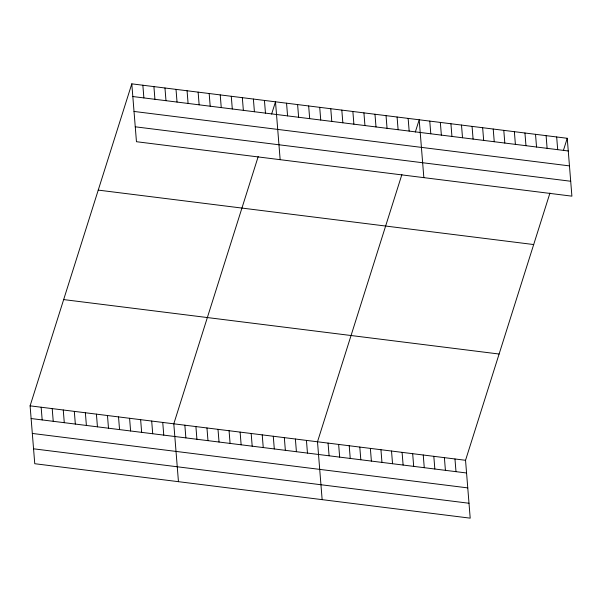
<?xml version="1.0" encoding="UTF-8"?>
<svg xmlns="http://www.w3.org/2000/svg" width="602" height="602" viewBox="0 0 602 602"><rect width="100%" height="100%" fill="white"/><g stroke="black" fill="none" stroke-linecap="round" stroke-linejoin="round"><path stroke-width="0.9" d="M549.95 193.054L465.542 460.289L470.2 518.156L34.758 463.713L30.1 405.846L131.8 83.844L567.242 138.287L571.9 196.154L136.458 141.711L131.8 83.844M258.198 156.58L173.797 423.816L178.455 481.675M271.622 114.071L275.498 101.813L280.156 159.673M401.895 174.542L317.495 441.778L322.145 499.645M415.32 132.041L419.195 119.775L423.846 177.643M563.374 150.545L567.242 138.287M132.824 96.538L568.265 150.982M134.02 111.445L569.462 165.889M135.254 126.804L570.704 181.247M98.239 190.104L533.681 244.547M63.661 299.585L499.103 354.029M30.1 405.846L465.542 460.289M31.123 418.541L466.565 472.984M32.32 433.448L467.762 487.891M33.554 448.806L469.003 503.249M556.669 136.963L557.693 149.657M546.097 135.646L547.113 148.34M535.517 134.321L536.54 147.016M524.944 132.997L525.967 145.692M514.371 131.68L515.387 144.367M503.791 130.356L504.815 143.05M493.219 129.031L494.242 141.726M482.646 127.714L483.662 140.401M472.066 126.39L473.089 139.085M461.493 125.065L462.517 137.76M450.921 123.741L451.936 136.436M440.34 122.424L441.364 135.119M429.768 121.1L430.791 133.794M454.969 458.965L455.992 471.659M444.396 457.648L445.412 470.343M408.141 118.398L409.164 131.085M433.816 456.324L434.84 469.018M397.087 117.014L398.11 129.708M423.244 454.999L424.267 467.694M386.032 115.629L387.056 128.324M412.671 453.682L413.687 466.369M374.978 114.252L376.002 126.947M402.091 452.358L403.114 465.053M391.518 451.033L392.542 463.728M363.924 112.867L364.947 125.562M380.946 449.717L381.961 462.404M352.87 111.483L353.893 124.178M370.365 448.392L371.389 461.087M341.816 110.106L342.839 122.8M359.793 447.068L360.816 459.762M330.769 108.721L331.785 121.416M349.22 445.743L350.236 458.438M319.715 107.337L320.731 120.031M338.64 444.426L339.663 457.121M308.66 105.96L309.676 118.654M328.067 443.102L329.091 455.797M297.606 104.575L298.63 117.27M286.552 103.19L287.575 115.885M306.441 440.401L307.464 453.095M295.386 439.016L296.41 451.711M264.444 100.429L265.467 113.123M284.332 437.631L285.356 450.326M253.389 99.044L254.413 111.739M273.278 436.254L274.301 448.949M242.335 97.667L243.358 110.362M262.224 434.87L263.247 447.564M231.281 96.282L232.304 108.977M251.169 433.485L252.193 446.18M220.227 94.905L221.25 107.592M240.115 432.108L241.139 444.803M209.172 93.521L210.196 106.215M229.061 430.723L230.084 443.418M198.126 92.136L199.142 104.831M218.007 429.339L219.03 442.034M187.071 90.759L188.087 103.446M206.96 427.962L207.976 440.656M176.017 89.374L177.033 102.069M195.906 426.577L196.922 439.272M164.963 87.99L165.986 100.684M184.852 425.193L185.867 437.887M153.909 86.613L154.932 99.3M142.855 85.228L143.878 97.923M162.743 422.431L163.767 435.126M151.689 421.054L152.712 433.741M140.635 419.669L141.658 432.364M129.58 418.285L130.604 430.979M118.526 416.908L119.55 429.595M107.472 415.523L108.495 428.218M96.418 414.138L97.441 426.833M85.371 412.761L86.387 425.448M74.317 411.377L75.333 424.071M63.263 409.992L64.279 422.687M52.208 408.615L53.232 421.302M41.154 407.23L42.178 419.925"/></g></svg>
